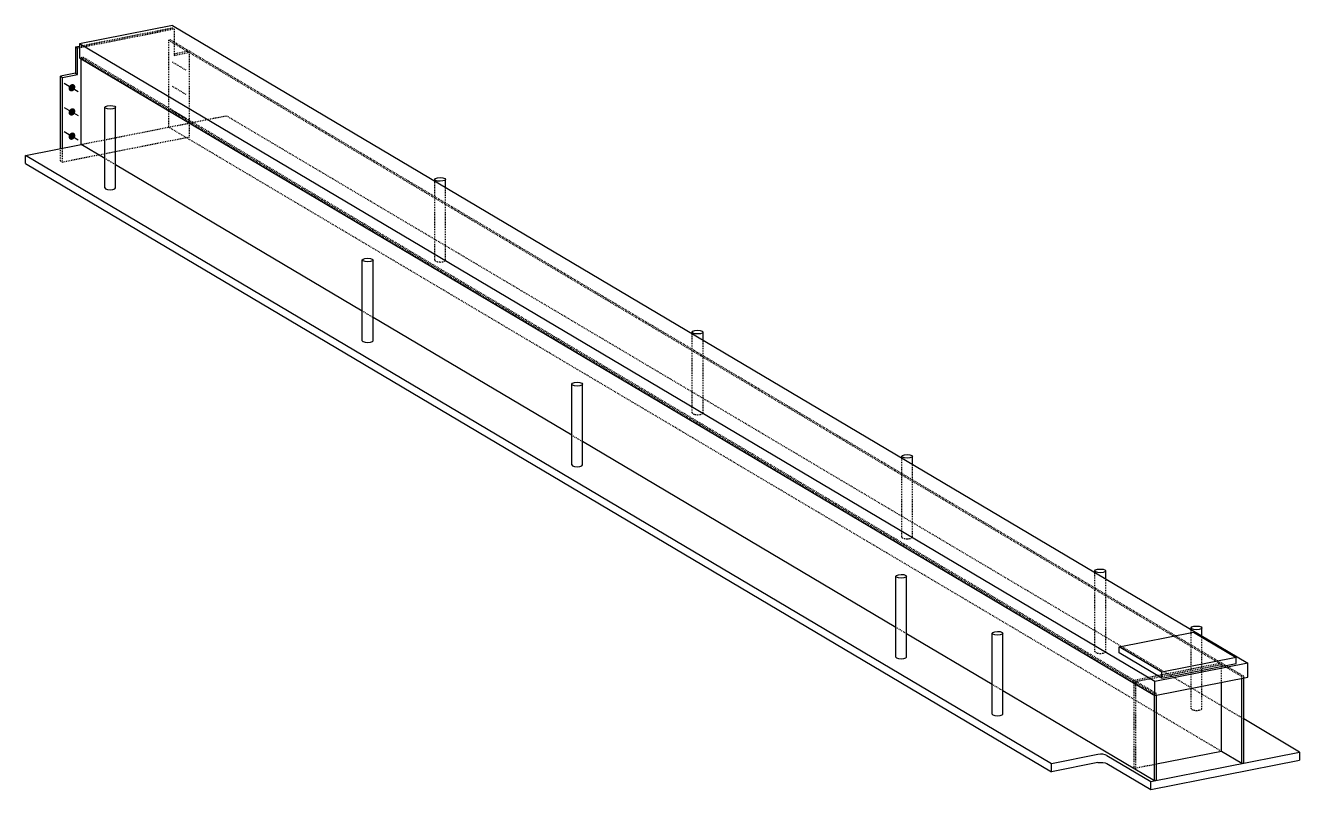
# Model space of a CAD drawing. Header units: millimetres. Extents: x 14 to 42592, y 10 to 1805.
# Drawn here: x 33284 to 36252, y 26 to 1805 of the extents above; entities that cross this region are included whole.
import ezdxf

# ---------------------------------------------------------------- set-up
doc = ezdxf.new("R2010")
doc.units = ezdxf.units.MM
doc.linetypes.add('DXK_LINE_DOT2', pattern=[3.9198, 1.9599, -1.9599])
doc.layers.add('STÅL', color=7, linetype='Continuous')

msp = doc.modelspace()

# ---------------------------------------------------------------- hatches: boundary and pattern name
at = {"layer": 'STÅL', "linetype": 'Continuous'}
for points in [[(33386.1, 1663.6), (33387.2, 1665.1), (33388.6, 1666.4), (33390, 1667.4), (33391.6, 1668.1), (33393.3, 1668.4), (33394.9, 1668.4), (33396.3, 1668), (33397.7, 1667.2), (33398.8, 1666.1), (33399.6, 1664.7), (33400.1, 1663.1), (33400.2, 1661.4), (33400.1, 1659.6), (33399.6, 1657.8), (33398.7, 1656.1), (33397.7, 1654.6), (33396.3, 1653.3), (33394.8, 1652.3), (33393.2, 1651.6), (33391.6, 1651.3), (33390, 1651.4), (33388.5, 1651.8), (33387.2, 1652.6), (33386.1, 1653.7), (33385.3, 1655), (33384.8, 1656.6), (33384.6, 1658.3), (33384.8, 1660.1), (33385.3, 1661.9)], [(33386.1, 1607.2), (33387.2, 1608.8), (33388.6, 1610.1), (33390, 1611.1), (33391.6, 1611.7), (33393.3, 1612.1), (33394.9, 1612), (33396.3, 1611.6), (33397.7, 1610.8), (33398.8, 1609.7), (33399.6, 1608.3), (33400.1, 1606.7), (33400.2, 1605), (33400.1, 1603.2), (33399.6, 1601.5), (33398.7, 1599.8), (33397.7, 1598.2), (33396.3, 1596.9), (33394.8, 1595.9), (33393.2, 1595.2), (33391.6, 1594.9), (33390, 1595), (33388.5, 1595.4), (33387.2, 1596.2), (33386.1, 1597.3), (33385.3, 1598.7), (33384.8, 1600.2), (33384.6, 1602), (33384.8, 1603.8), (33385.3, 1605.5)], [(33386.1, 1550.8), (33387.2, 1552.4), (33388.6, 1553.7), (33390, 1554.7), (33391.6, 1555.4), (33393.3, 1555.7), (33394.9, 1555.6), (33396.3, 1555.2), (33397.7, 1554.4), (33398.8, 1553.3), (33399.6, 1552), (33400.1, 1550.4), (33400.2, 1548.6), (33400.1, 1546.8), (33399.6, 1545.1), (33398.7, 1543.4), (33397.7, 1541.8), (33396.3, 1540.6), (33394.8, 1539.5), (33393.2, 1538.9), (33391.6, 1538.5), (33390, 1538.6), (33388.5, 1539), (33387.2, 1539.8), (33386.1, 1540.9), (33385.3, 1542.3), (33384.8, 1543.9), (33384.6, 1545.6), (33384.8, 1547.4), (33385.3, 1549.2)]]:
    msp.add_hatch(color=96, dxfattribs=at).paths.add_polyline_path(points)

# ---------------------------------------------------------------- linework, layer by layer
at = {"layer": 'STÅL', "color": 2, "linetype": 'Continuous'}
for p, q in [((33626.3, 1804.7), (33409.8, 1762)), ((33626.3, 1804.7), (36131.3, 320.8)), ((33400.4, 1754.7), (33409.8, 1756.5)), ((33400.4, 1754.7), (33400.4, 1693.6)), ((33400.4, 1754.7), (33405.4, 1751.7)), ((33409.8, 1752.6), (33405.4, 1751.7)), ((33405.4, 1690.6), (33405.4, 1751.7)), ((35914.8, 278), (33409.8, 1762)), ((33409.8, 1762), (33409.8, 1729.1)), ((33409.8, 1729.1), (35914.8, 245.1)), ((33414.1, 1527.9), (33414.1, 1726.5)), ((33400.4, 1693.6), (33365.8, 1686.8)), ((33400.4, 1693.6), (33405.4, 1690.6)), ((33365.8, 1518.4), (33365.8, 1686.8)), ((33365.8, 1686.8), (33370.8, 1683.8)), ((33370.8, 1683.8), (33405.4, 1690.6)), ((33370.8, 1519.3), (33370.8, 1683.8)), ((33468.8, 1614.4), (33470.5, 1616.5)), ((33470.6, 1612.3), (33468.8, 1614.4)), ((33468.8, 1426.5), (33468.8, 1614.4)), ((33470.5, 1616.5), (33475, 1618.1)), ((33475.2, 1610.7), (33470.6, 1612.3)), ((33475, 1618.1), (33481.3, 1618.7)), ((33481.4, 1610.2), (33475.2, 1610.7)), ((33481.3, 1618.7), (33487.5, 1618.1)), ((33487.7, 1610.7), (33481.4, 1610.2)), ((33487.5, 1618.1), (33492.1, 1616.6)), ((33492.2, 1612.3), (33487.7, 1610.7)), ((33492.1, 1616.6), (33493.8, 1614.5)), ((33493.8, 1614.5), (33492.2, 1612.3)), ((33493.8, 1426.5), (33493.8, 1614.5)), ((33284.2, 1502.2), (33414.1, 1527.9)), ((33468.8, 1495.5), (33414.1, 1527.9)), ((33284.2, 1483.4), (33284.2, 1502.2)), ((35674.2, 86.4), (33284.2, 1502.2)), ((33284.2, 1483.4), (35674.2, 67.6)), ((34068.8, 1140), (33493.8, 1480.7)), ((33468.8, 1426.5), (33470.6, 1424.3)), ((33492.2, 1424.4), (33493.8, 1426.5)), ((34237.4, 1446.4), (34239, 1448.6)), ((34239.1, 1444.3), (34237.4, 1446.4)), ((34237.4, 1442.7), (34237.4, 1446.4)), ((34239, 1448.6), (34243.6, 1450.1)), ((34243.7, 1442.7), (34239.1, 1444.3)), ((34243.6, 1450.1), (34249.8, 1450.7)), ((34250, 1442.2), (34243.7, 1442.7)), ((34249.8, 1450.7), (34256.1, 1450.2)), ((34256.2, 1442.8), (34250, 1442.2)), ((34256.1, 1450.2), (34260.7, 1448.6)), ((34260.7, 1444.3), (34256.2, 1442.8)), ((34260.7, 1448.6), (34262.4, 1446.5)), ((34262.4, 1446.5), (34260.7, 1444.3)), ((34262.4, 1427.9), (34262.4, 1446.5)), ((33470.6, 1424.3), (33475.2, 1422.8)), ((33475.2, 1422.8), (33481.4, 1422.2)), ((33481.4, 1422.2), (33487.7, 1422.8)), ((33487.7, 1422.8), (33492.2, 1424.4)), ((34068.8, 1259), (34070.5, 1261.1)), ((34070.6, 1256.8), (34068.8, 1259)), ((34068.8, 1071), (34068.8, 1259)), ((34070.5, 1261.1), (34075, 1262.7)), ((34075.2, 1255.3), (34070.6, 1256.8)), ((34075, 1262.7), (34081.3, 1263.3)), ((34081.4, 1254.7), (34075.2, 1255.3)), ((34081.3, 1263.3), (34087.5, 1262.7)), ((34087.7, 1255.3), (34081.4, 1254.7)), ((34087.5, 1262.7), (34092.1, 1261.2)), ((34092.2, 1256.9), (34087.7, 1255.3)), ((34092.1, 1261.2), (34093.8, 1259)), ((34093.8, 1259), (34092.2, 1256.9)), ((34093.8, 1071.1), (34093.8, 1259)), ((34556.8, 850.9), (34093.8, 1125.2)), ((34068.8, 1071), (34070.6, 1068.9)), ((34070.6, 1068.9), (34075.2, 1067.3)), ((34087.7, 1067.4), (34092.2, 1068.9)), ((34092.2, 1068.9), (34093.8, 1071.1)), ((34837.4, 1091), (34839, 1093.1)), ((34839.1, 1088.8), (34837.4, 1091)), ((34837.4, 1087.3), (34837.4, 1091)), ((34839, 1093.1), (34843.6, 1094.7)), ((34843.7, 1087.3), (34839.1, 1088.8)), ((34843.6, 1094.7), (34849.8, 1095.3)), ((34850, 1086.7), (34843.7, 1087.3)), ((34849.8, 1095.3), (34856.1, 1094.7)), ((34856.2, 1087.3), (34850, 1086.7)), ((34856.1, 1094.7), (34860.7, 1093.2)), ((34860.7, 1088.9), (34856.2, 1087.3)), ((34860.7, 1093.2), (34862.4, 1091)), ((34862.4, 1091), (34860.7, 1088.9)), ((34862.4, 1072.5), (34862.4, 1091)), ((34075.2, 1067.3), (34081.4, 1066.8)), ((34081.4, 1066.8), (34087.7, 1067.4)), ((34556.8, 969.9), (34558.5, 972)), ((34558.6, 967.7), (34556.8, 969.9)), ((34556.8, 781.9), (34556.8, 969.9)), ((34558.5, 972), (34563, 973.6)), ((34563.2, 966.2), (34558.6, 967.7)), ((34563, 973.6), (34569.3, 974.2)), ((34569.4, 965.6), (34563.2, 966.2)), ((34569.3, 974.2), (34575.5, 973.6)), ((34575.7, 966.2), (34569.4, 965.6)), ((34575.5, 973.6), (34580.1, 972.1)), ((34580.2, 967.8), (34575.7, 966.2)), ((34580.1, 972.1), (34581.8, 969.9)), ((34581.8, 969.9), (34580.2, 967.8)), ((34581.8, 782), (34581.8, 969.9)), ((35311.7, 403.8), (34581.8, 836.1)), ((35325.4, 801.9), (35327, 804)), ((35327.1, 799.8), (35325.4, 801.9)), ((35325.4, 798.2), (35325.4, 801.9)), ((35327, 804), (35331.6, 805.6)), ((35331.6, 805.6), (35337.8, 806.2)), ((35337.8, 806.2), (35344.1, 805.6)), ((35344.1, 805.6), (35348.7, 804.1)), ((35348.7, 804.1), (35350.4, 801.9)), ((35350.4, 801.9), (35348.7, 799.8)), ((35350.4, 783.4), (35350.4, 801.9)), ((34556.8, 781.9), (34558.6, 779.8)), ((34558.6, 779.8), (34563.2, 778.2)), ((34563.2, 778.2), (34569.4, 777.7)), ((34569.4, 777.7), (34575.7, 778.3)), ((34575.7, 778.3), (34580.2, 779.9)), ((34580.2, 779.9), (34581.8, 782)), ((35331.7, 798.2), (35327.1, 799.8)), ((35338, 797.6), (35331.7, 798.2)), ((35344.2, 798.2), (35338, 797.6)), ((35348.7, 799.8), (35344.2, 798.2)), ((35775.4, 535.3), (35777, 537.5)), ((35777.1, 533.2), (35775.4, 535.3)), ((35775.4, 531.6), (35775.4, 535.3)), ((35777, 537.5), (35781.6, 539)), ((35781.6, 539), (35787.8, 539.6)), ((35787.8, 539.6), (35794.1, 539.1)), ((35794.1, 539.1), (35798.7, 537.5)), ((35798.7, 537.5), (35800.4, 535.4)), ((35800.4, 535.4), (35798.7, 533.2)), ((35800.4, 516.8), (35800.4, 535.4)), ((35311.7, 522.7), (35313.3, 524.9)), ((35313.4, 520.6), (35311.7, 522.7)), ((35311.7, 334.8), (35311.7, 522.7)), ((35313.3, 524.9), (35317.8, 526.4)), ((35318, 519), (35313.4, 520.6)), ((35317.8, 526.4), (35324.1, 527)), ((35324.2, 518.5), (35318, 519)), ((35324.1, 527), (35330.3, 526.5)), ((35330.5, 519.1), (35324.2, 518.5)), ((35330.3, 526.5), (35334.9, 524.9)), ((35335, 520.6), (35330.5, 519.1)), ((35334.9, 524.9), (35336.7, 522.8)), ((35336.7, 522.8), (35335, 520.6)), ((35336.7, 334.8), (35336.7, 522.8)), ((35781.7, 531.6), (35777.1, 533.2)), ((35788, 531.1), (35781.7, 531.6)), ((35794.2, 531.7), (35788, 531.1)), ((35798.7, 533.2), (35794.2, 531.7)), ((35535.7, 271.1), (35336.7, 389)), ((35535.7, 390), (35537.3, 392.2)), ((35537.4, 387.9), (35535.7, 390)), ((35535.7, 202.1), (35535.7, 390)), ((35537.3, 392.2), (35541.8, 393.7)), ((35542, 386.3), (35537.4, 387.9)), ((35541.8, 393.7), (35548.1, 394.3)), ((35548.2, 385.8), (35542, 386.3)), ((35548.1, 394.3), (35554.3, 393.8)), ((35554.5, 386.4), (35548.2, 385.8)), ((35554.3, 393.8), (35558.9, 392.2)), ((35559, 387.9), (35554.5, 386.4)), ((35558.9, 392.2), (35560.7, 390.1)), ((35560.7, 390.1), (35559, 387.9)), ((35560.7, 202.1), (35560.7, 390.1)), ((35831.4, 358.6), (36004.6, 392.8)), ((35999.4, 402.6), (36001, 404.8)), ((36001.1, 400.5), (35999.4, 402.6)), ((35999.4, 398.9), (35999.4, 402.6)), ((36001, 404.8), (36005.6, 406.3)), ((36005.7, 398.9), (36001.1, 400.5)), ((36004.6, 392.8), (36104.6, 333.5)), ((36005.6, 406.3), (36011.8, 406.9)), ((36012, 398.4), (36005.7, 398.9)), ((36011.8, 406.9), (36018.1, 406.4)), ((36018.2, 399), (36012, 398.4)), ((36018.1, 406.4), (36022.7, 404.8)), ((36022.7, 400.5), (36018.2, 399)), ((36022.7, 404.8), (36024.4, 402.7)), ((36024.4, 402.7), (36022.7, 400.5)), ((36024.4, 384.1), (36024.4, 402.7)), ((35831.4, 344.5), (35831.4, 358.6)), ((35931.4, 299.3), (35831.4, 358.6)), ((35311.7, 334.8), (35313.4, 332.7)), ((35313.4, 332.7), (35318, 331.1)), ((35318, 331.1), (35324.2, 330.5)), ((35324.2, 330.5), (35330.5, 331.1)), ((35330.5, 331.1), (35335, 332.7)), ((35335, 332.7), (35336.7, 334.8)), ((35931.4, 285.2), (35831.4, 344.5)), ((36104.6, 333.5), (35931.4, 299.3)), ((36104.6, 319.4), (36104.6, 333.5)), ((36131.3, 320.8), (35914.8, 278)), ((35931.4, 285.2), (36104.6, 319.4)), ((35931.4, 285.2), (35931.4, 299.3)), ((36131.3, 287.9), (36131.3, 320.8)), ((35914.8, 245.1), (36131.3, 287.9)), ((35914.8, 245.1), (35914.8, 278)), ((36070.1, 115.2), (36070.1, 275.8)), ((36117.6, 87.1), (36117.6, 285.2)), ((36121.9, 87.9), (36121.9, 286)), ((35914.1, 46.9), (35560.7, 256.3)), ((35914.1, 46.9), (35914.1, 245.5)), ((35918.4, 47.8), (35918.4, 245.8)), ((35535.7, 202.1), (35537.4, 200)), ((35537.4, 200), (35542, 198.4)), ((35542, 198.4), (35548.2, 197.8)), ((35548.2, 197.8), (35554.5, 198.4)), ((35554.5, 198.4), (35559, 200)), ((35559, 200), (35560.7, 202.1)), ((36251.8, 113.6), (36121.9, 190.6)), ((35782.4, 107.8), (35674.2, 86.4)), ((35788, 108.4), (35782.4, 107.8)), ((35782.4, 89), (35788, 89.6)), ((35793.8, 108.3), (35788, 108.4)), ((35788, 89.6), (35793.8, 89.5)), ((35799.1, 107.4), (35793.8, 108.3)), ((35793.8, 89.5), (35799.1, 88.6)), ((35802.9, 105.9), (35799.1, 107.4)), ((35802.9, 105.9), (35905.4, 45.2)), ((35905.4, 45.2), (36251.8, 113.6)), ((35905.4, 26.4), (36251.8, 94.8)), ((36070.1, 115.2), (35918.4, 85.3)), ((36117.6, 87.1), (36070.1, 115.2)), ((36251.8, 113.6), (36251.8, 94.8)), ((35782.4, 89), (35674.2, 67.6)), ((35674.2, 67.6), (35674.2, 86.4)), ((35799.1, 88.6), (35802.9, 87.1)), ((35802.9, 87.1), (35905.4, 26.4)), ((36121.9, 87.9), (36117.6, 87.1)), ((35905.4, 26.4), (35905.4, 45.2)), ((35918.4, 47.8), (35914.1, 46.9))]:
    msp.add_line(p, q, dxfattribs=at)
at = {"layer": 'STÅL', "color": 7, "linetype": 'DXK_LINE_DOT2'}
for p, q in [((33409.8, 1756.5), (33625.6, 1799.1)), ((33630.6, 1796.2), (33409.8, 1752.6)), ((33625.6, 1799.1), (33630.6, 1796.2)), ((33630.6, 1796.2), (33630.6, 1735.1)), ((33621.9, 1771), (33617.6, 1770.1)), ((36065.1, 320.2), (33617.6, 1770.1)), ((33617.6, 1770.1), (33617.6, 1568.1)), ((36121.9, 290), (33621.9, 1771)), ((33414.1, 1729.9), (33418.4, 1730.8)), ((35914.1, 248.9), (33414.1, 1729.9)), ((33414.1, 1726.5), (33414.1, 1729.9)), ((35865.9, 280.9), (33418.4, 1730.8)), ((33630.6, 1739), (33660.2, 1744.9)), ((33630.6, 1735.1), (33665.2, 1741.9)), ((33660.2, 1744.9), (33665.2, 1741.9)), ((33665.2, 1741.9), (33665.2, 1544.6)), ((33414.1, 1527.9), (33751.8, 1594.6)), ((36121.9, 190.6), (33751.8, 1594.6)), ((33665.2, 1544.6), (33370.8, 1486.5)), ((36070.1, 115.2), (33617.6, 1568.1)), ((33365.8, 1489.4), (33365.8, 1518.4)), ((33370.8, 1486.5), (33370.8, 1519.3)), ((33365.8, 1489.4), (33370.8, 1486.5)), ((33493.8, 1480.7), (33468.8, 1495.5)), ((34237.4, 1258.5), (34237.4, 1442.7)), ((34262.4, 1258.5), (34262.4, 1427.9)), ((34237.4, 1258.5), (34239.1, 1256.3)), ((34239.1, 1256.3), (34243.7, 1254.8)), ((34243.7, 1254.8), (34250, 1254.2)), ((34250, 1254.2), (34256.2, 1254.8)), ((34256.2, 1254.8), (34260.7, 1256.4)), ((34260.7, 1256.4), (34262.4, 1258.5)), ((34093.8, 1125.2), (34068.8, 1140)), ((34837.4, 903), (34837.4, 1087.3)), ((34862.4, 903.1), (34862.4, 1072.5)), ((34837.4, 903), (34839.1, 900.9)), ((34839.1, 900.9), (34843.7, 899.4)), ((34843.7, 899.4), (34850, 898.8)), ((34850, 898.8), (34856.2, 899.4)), ((34856.2, 899.4), (34860.7, 901)), ((34860.7, 901), (34862.4, 903.1)), ((34581.8, 836.1), (34556.8, 850.9)), ((35325.4, 614), (35325.4, 798.2)), ((35350.4, 614), (35350.4, 783.4)), ((35325.4, 614), (35327.1, 611.8)), ((35327.1, 611.8), (35331.7, 610.3)), ((35331.7, 610.3), (35338, 609.7)), ((35338, 609.7), (35344.2, 610.3)), ((35344.2, 610.3), (35348.7, 611.9)), ((35348.7, 611.9), (35350.4, 614)), ((35775.4, 347.4), (35775.4, 531.6)), ((35800.4, 347.4), (35800.4, 516.8)), ((35336.7, 389), (35311.7, 403.8)), ((35999.4, 214.7), (35999.4, 398.9)), ((36024.4, 214.7), (36024.4, 384.1)), ((35775.4, 347.4), (35777.1, 345.2)), ((35777.1, 345.2), (35781.7, 343.7)), ((35781.7, 343.7), (35788, 343.1)), ((35788, 343.1), (35794.2, 343.7)), ((35794.2, 343.7), (35798.7, 345.3)), ((35798.7, 345.3), (35800.4, 347.4)), ((35865.9, 280.9), (36065.1, 320.2)), ((35870.9, 277.9), (36070.1, 317.3)), ((36065.1, 320.2), (36070.1, 317.3)), ((36070.1, 275.8), (36070.1, 317.3)), ((36117.6, 289.1), (36070.1, 317.3)), ((35560.7, 256.3), (35535.7, 271.1)), ((35865.9, 280.9), (35865.9, 78.9)), ((35865.9, 280.9), (35870.9, 277.9)), ((35870.9, 75.9), (35870.9, 277.9)), ((35918.4, 249.8), (35870.9, 277.9)), ((36121.9, 290), (36117.6, 289.1)), ((36117.6, 285.2), (36117.6, 289.1)), ((36121.9, 286), (36121.9, 290)), ((35914.1, 248.9), (35914.8, 249.1)), ((35914.1, 245.5), (35914.1, 248.9)), ((35914.8, 249.1), (35918.4, 249.8)), ((35918.4, 245.8), (35918.4, 249.8)), ((35999.4, 214.7), (36001.1, 212.5)), ((36001.1, 212.5), (36005.7, 211)), ((36005.7, 211), (36012, 210.4)), ((36012, 210.4), (36018.2, 211)), ((36018.2, 211), (36022.7, 212.6)), ((36022.7, 212.6), (36024.4, 214.7)), ((35865.9, 78.9), (35870.9, 75.9)), ((35918.4, 85.3), (35870.9, 75.9))]:
    msp.add_line(p, q, dxfattribs=at)
at = {"layer": 'STÅL', "color": 96, "linetype": 'DXK_LINE_DOT2'}
for p, q in [((33625.6, 1720.1), (33658.1, 1700.9)), ((33625.6, 1663.7), (33658.1, 1644.5)), ((33625.6, 1607.4), (33658.1, 1588.1))]:
    msp.add_line(p, q, dxfattribs=at)
at = {"layer": 'STÅL', "color": 96, "linetype": 'Continuous'}
for p, q in [((33374.4, 1670.5), (33406.9, 1651.3)), ((33374.4, 1614.2), (33406.9, 1594.9)), ((33374.4, 1557.8), (33406.9, 1538.5))]:
    msp.add_line(p, q, dxfattribs=at)

doc.saveas('drawing.dxf')
